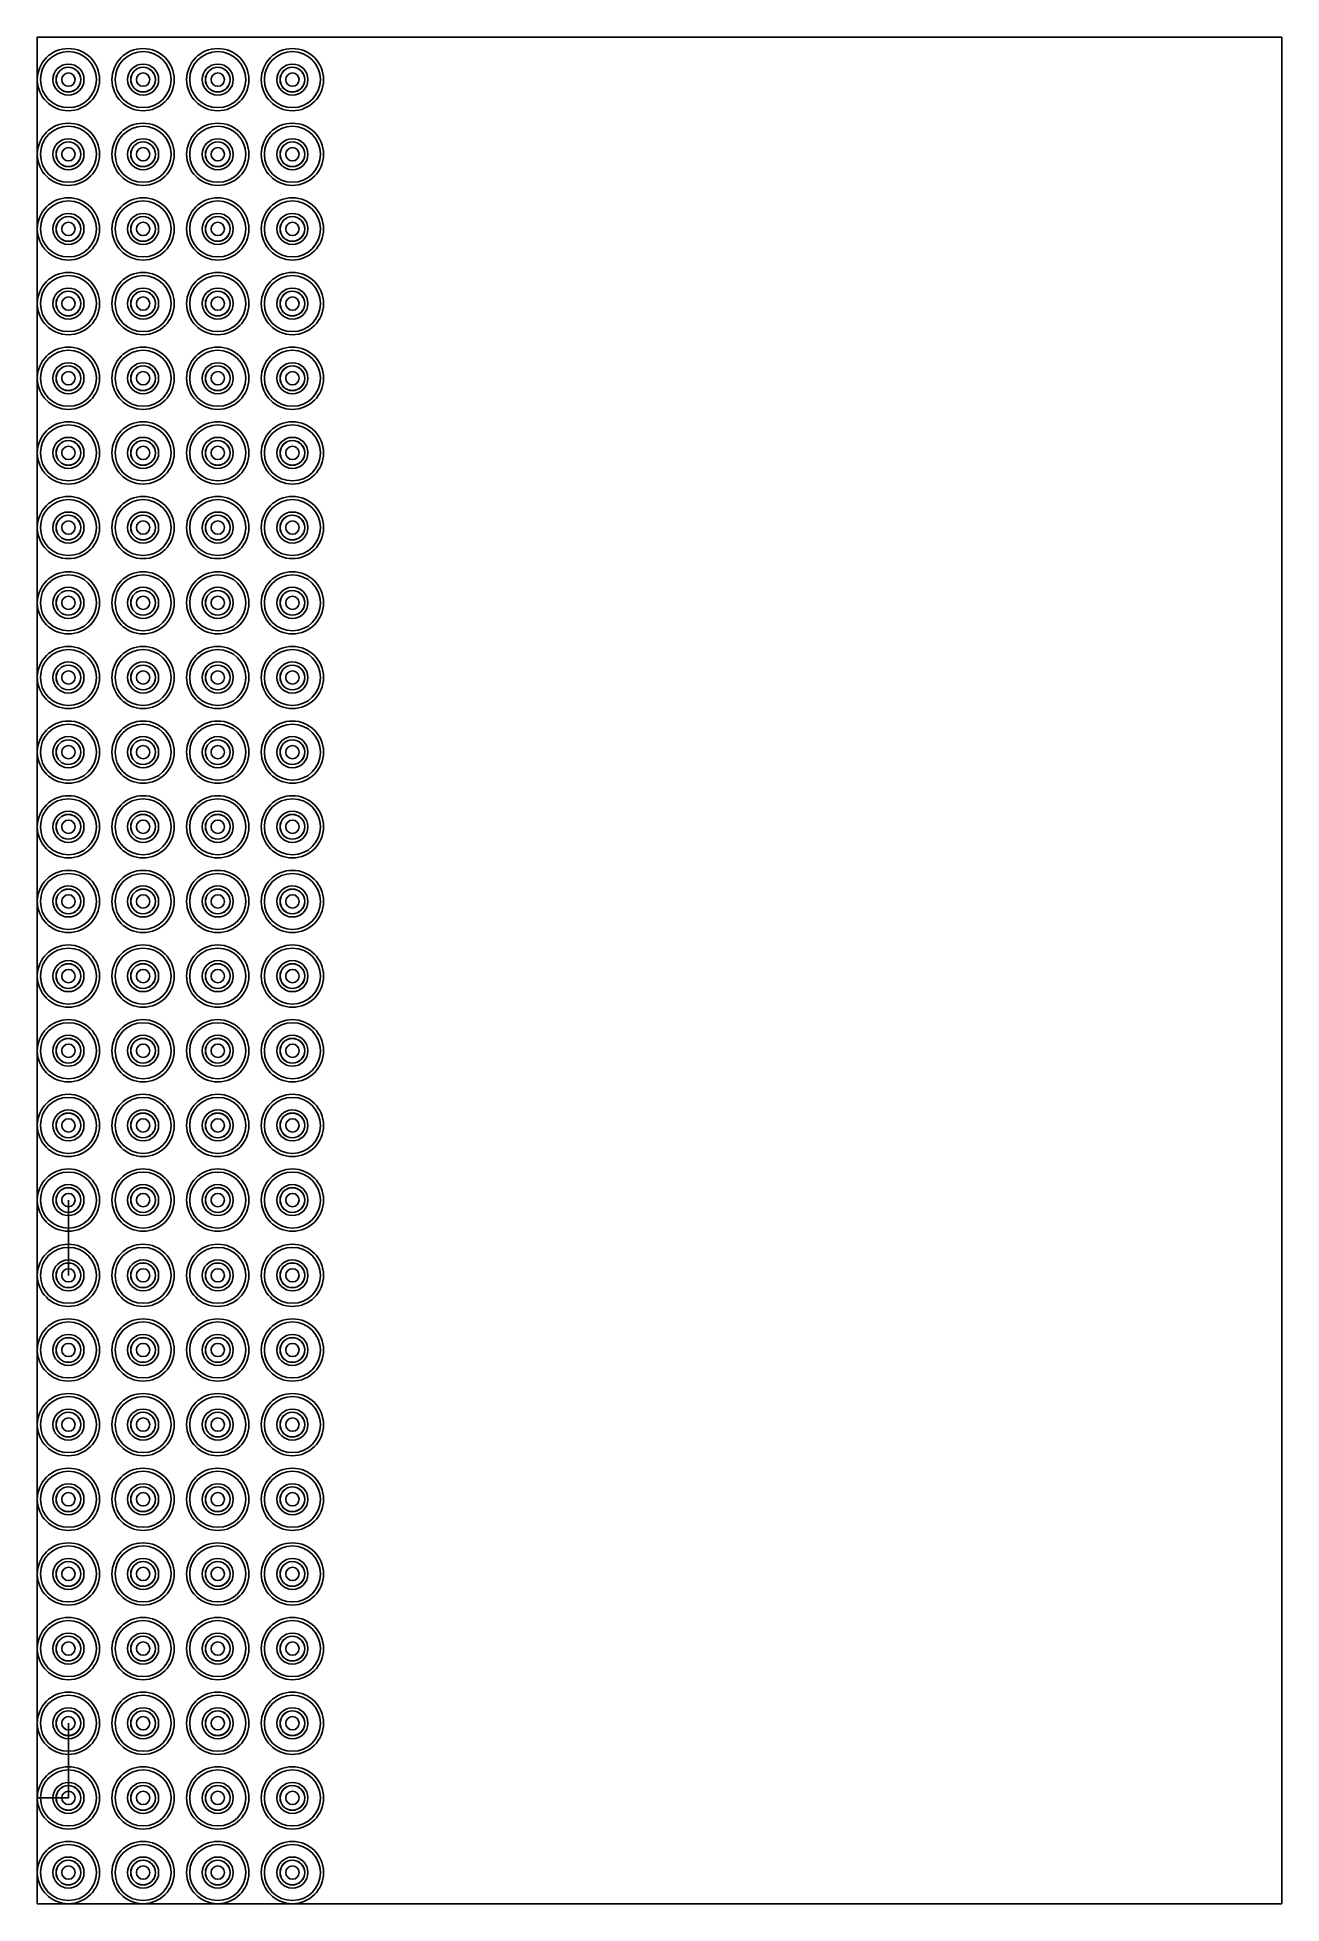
# Model space of a CAD drawing. Header units: inches. Extents: x 0 to 200, y 0 to 300.
import ezdxf

# ---------------------------------------------------------------- set-up
doc = ezdxf.new("R2010")
doc.units = ezdxf.units.IN
doc.header["$MEASUREMENT"] = 0
for name, color, linetype in [('スペーサー部', 4, 'Continuous'), ('外形', 3, 'Continuous'), ('溝1', 6, 'Continuous'), ('溝2', 2, 'Continuous'), ('穴1', 1, 'Continuous'), ('穴2', 7, 'Continuous')]:
    doc.layers.add(name, color=color, linetype=linetype)

msp = doc.modelspace()

# ---------------------------------------------------------------- linework, layer by layer
at = {"layer": 'スペーサー部'}
msp.add_line((5, 101), (5, 113.1), dxfattribs=at)
msp.add_lwpolyline([(0, 0), (200, 0), (200, 300), (0, 300)], close=True, dxfattribs=at)
msp.add_lwpolyline([(5, 29), (5, 17), (0, 17)], dxfattribs=at)
for centre in [(5, 293.2), (17, 293.2), (29, 293.2), (41, 293.2), (5, 281.2), (17, 281.2), (29, 281.2), (41, 281.2), (5, 269.2), (17, 269.2), (29, 269.2), (41, 269.2), (5, 257.2), (17, 257.2), (29, 257.2), (41, 257.2), (5, 245.2), (17, 245.2), (29, 245.2), (41, 245.2), (5, 233.2), (17, 233.2), (29, 233.2), (41, 233.2), (5, 221.2), (17, 221.2), (29, 221.2), (41, 221.2), (5, 209.1), (17, 209.1), (29, 209.1), (41, 209.1), (5, 197.1), (17, 197.1), (29, 197.1), (41, 197.1), (5, 185.1), (17, 185.1), (29, 185.1), (41, 185.1), (5, 173.1), (17, 173.1), (29, 173.1), (41, 173.1), (5, 161.1), (17, 161.1), (29, 161.1), (41, 161.1), (5, 149.1), (17, 149.1), (29, 149.1), (41, 149.1), (5, 137.1), (17, 137.1), (29, 137.1), (41, 137.1), (5, 125.1), (17, 125.1), (29, 125.1), (41, 125.1), (5, 113.1), (17, 113.1), (29, 113.1), (41, 113.1), (5, 101), (17, 101), (29, 101), (41, 101), (5, 89), (17, 89), (29, 89), (41, 89), (5, 77), (17, 77), (29, 77), (41, 77), (5, 65), (17, 65), (29, 65), (41, 65), (5, 53), (17, 53), (29, 53), (41, 53), (5, 41), (17, 41), (29, 41), (41, 41), (5, 29), (17, 29), (29, 29), (41, 29), (5, 17), (17, 17), (29, 17), (41, 17), (5, 5), (17, 5), (29, 5), (41, 5)]:
    msp.add_circle(centre, 1.99, dxfattribs=at)
at = {"layer": '外形'}
for centre in [(5, 293.2), (17, 293.2), (29, 293.2), (41, 293.2), (5, 281.2), (17, 281.2), (29, 281.2), (41, 281.2), (5, 269.2), (17, 269.2), (29, 269.2), (41, 269.2), (5, 257.2), (17, 257.2), (29, 257.2), (41, 257.2), (5, 245.2), (17, 245.2), (29, 245.2), (41, 245.2), (5, 233.2), (17, 233.2), (29, 233.2), (41, 233.2), (5, 221.2), (17, 221.2), (29, 221.2), (41, 221.2), (5, 209.1), (17, 209.1), (29, 209.1), (41, 209.1), (5, 197.1), (17, 197.1), (29, 197.1), (41, 197.1), (5, 185.1), (17, 185.1), (29, 185.1), (41, 185.1), (5, 173.1), (17, 173.1), (29, 173.1), (41, 173.1), (5, 161.1), (17, 161.1), (29, 161.1), (41, 161.1), (5, 149.1), (17, 149.1), (29, 149.1), (41, 149.1), (5, 137.1), (17, 137.1), (29, 137.1), (41, 137.1), (5, 125.1), (17, 125.1), (29, 125.1), (41, 125.1), (5, 113.1), (17, 113.1), (29, 113.1), (41, 113.1), (5, 101), (17, 101), (29, 101), (41, 101), (5, 89), (17, 89), (29, 89), (41, 89), (5, 77), (17, 77), (29, 77), (41, 77), (5, 65), (17, 65), (29, 65), (41, 65), (5, 53), (17, 53), (29, 53), (41, 53), (5, 41), (17, 41), (29, 41), (41, 41), (5, 29), (17, 29), (29, 29), (41, 29), (5, 17), (17, 17), (29, 17), (41, 17), (5, 5), (17, 5), (29, 5), (41, 5)]:
    msp.add_circle(centre, 5, dxfattribs=at)
at = {"layer": '溝1'}
for centre in [(5, 293.2), (17, 293.2), (29, 293.2), (41, 293.2), (5, 281.2), (17, 281.2), (29, 281.2), (41, 281.2), (5, 269.2), (17, 269.2), (29, 269.2), (41, 269.2), (5, 257.2), (17, 257.2), (29, 257.2), (41, 257.2), (5, 245.2), (17, 245.2), (29, 245.2), (41, 245.2), (5, 233.2), (17, 233.2), (29, 233.2), (41, 233.2), (5, 221.2), (17, 221.2), (29, 221.2), (41, 221.2), (5, 209.1), (17, 209.1), (29, 209.1), (41, 209.1), (5, 197.1), (17, 197.1), (29, 197.1), (41, 197.1), (5, 185.1), (17, 185.1), (29, 185.1), (41, 185.1), (5, 173.1), (17, 173.1), (29, 173.1), (41, 173.1), (5, 161.1), (17, 161.1), (29, 161.1), (41, 161.1), (5, 149.1), (17, 149.1), (29, 149.1), (41, 149.1), (5, 137.1), (17, 137.1), (29, 137.1), (41, 137.1), (5, 125.1), (17, 125.1), (29, 125.1), (41, 125.1), (5, 113.1), (17, 113.1), (29, 113.1), (41, 113.1), (5, 101), (17, 101), (29, 101), (41, 101), (5, 89), (17, 89), (29, 89), (41, 89), (5, 77), (17, 77), (29, 77), (41, 77), (5, 65), (17, 65), (29, 65), (41, 65), (5, 53), (17, 53), (29, 53), (41, 53), (5, 41), (17, 41), (29, 41), (41, 41), (5, 29), (17, 29), (29, 29), (41, 29), (5, 17), (17, 17), (29, 17), (41, 17), (5, 5), (17, 5), (29, 5), (41, 5)]:
    msp.add_circle(centre, 2.5, dxfattribs=at)
at = {"layer": '溝2'}
for centre in [(5, 293.2), (17, 293.2), (29, 293.2), (41, 293.2), (5, 281.2), (17, 281.2), (29, 281.2), (41, 281.2), (5, 269.2), (17, 269.2), (29, 269.2), (41, 269.2), (5, 257.2), (17, 257.2), (29, 257.2), (41, 257.2), (5, 245.2), (17, 245.2), (29, 245.2), (41, 245.2), (5, 233.2), (17, 233.2), (29, 233.2), (41, 233.2), (5, 221.2), (17, 221.2), (29, 221.2), (41, 221.2), (5, 209.1), (17, 209.1), (29, 209.1), (41, 209.1), (5, 197.1), (17, 197.1), (29, 197.1), (41, 197.1), (5, 185.1), (17, 185.1), (29, 185.1), (41, 185.1), (5, 173.1), (17, 173.1), (29, 173.1), (41, 173.1), (5, 161.1), (17, 161.1), (29, 161.1), (41, 161.1), (5, 149.1), (17, 149.1), (29, 149.1), (41, 149.1), (5, 137.1), (17, 137.1), (29, 137.1), (41, 137.1), (5, 125.1), (17, 125.1), (29, 125.1), (41, 125.1), (5, 113.1), (17, 113.1), (29, 113.1), (41, 113.1), (5, 101), (17, 101), (29, 101), (41, 101), (5, 89), (17, 89), (29, 89), (41, 89), (5, 77), (17, 77), (29, 77), (41, 77), (5, 65), (17, 65), (29, 65), (41, 65), (5, 53), (17, 53), (29, 53), (41, 53), (5, 41), (17, 41), (29, 41), (41, 41), (5, 29), (17, 29), (29, 29), (41, 29), (5, 17), (17, 17), (29, 17), (41, 17), (5, 5), (17, 5), (29, 5), (41, 5)]:
    msp.add_circle(centre, 4.5, dxfattribs=at)
at = {"layer": '穴1'}
for centre in [(5, 293.2), (17, 293.2), (29, 293.2), (41, 293.2), (5, 281.2), (17, 281.2), (29, 281.2), (41, 281.2), (5, 269.2), (17, 269.2), (29, 269.2), (41, 269.2), (5, 257.2), (17, 257.2), (29, 257.2), (41, 257.2), (5, 245.2), (17, 245.2), (29, 245.2), (41, 245.2), (5, 233.2), (17, 233.2), (29, 233.2), (41, 233.2), (5, 221.2), (17, 221.2), (29, 221.2), (41, 221.2), (5, 209.1), (17, 209.1), (29, 209.1), (41, 209.1), (5, 197.1), (17, 197.1), (29, 197.1), (41, 197.1), (5, 185.1), (17, 185.1), (29, 185.1), (41, 185.1), (5, 173.1), (17, 173.1), (29, 173.1), (41, 173.1), (5, 161.1), (17, 161.1), (29, 161.1), (41, 161.1), (5, 149.1), (17, 149.1), (29, 149.1), (41, 149.1), (5, 137.1), (17, 137.1), (29, 137.1), (41, 137.1), (5, 125.1), (17, 125.1), (29, 125.1), (41, 125.1), (5, 113.1), (17, 113.1), (29, 113.1), (41, 113.1), (5, 101), (17, 101), (29, 101), (41, 101), (5, 89), (17, 89), (29, 89), (41, 89), (5, 77), (17, 77), (29, 77), (41, 77), (5, 65), (17, 65), (29, 65), (41, 65), (5, 53), (17, 53), (29, 53), (41, 53), (5, 41), (17, 41), (29, 41), (41, 41), (5, 29), (17, 29), (29, 29), (41, 29), (5, 17), (17, 17), (29, 17), (41, 17), (5, 5), (17, 5), (29, 5), (41, 5)]:
    msp.add_circle(centre, 1.07, dxfattribs=at)
at = {"layer": '穴2'}
for centre in [(5, 293.2), (17, 293.2), (29, 293.2), (41, 293.2), (5, 281.2), (17, 281.2), (29, 281.2), (41, 281.2), (5, 269.2), (17, 269.2), (29, 269.2), (41, 269.2), (5, 257.2), (17, 257.2), (29, 257.2), (41, 257.2), (5, 245.2), (17, 245.2), (29, 245.2), (41, 245.2), (5, 233.2), (17, 233.2), (29, 233.2), (41, 233.2), (5, 221.2), (17, 221.2), (29, 221.2), (41, 221.2), (5, 209.1), (17, 209.1), (29, 209.1), (41, 209.1), (5, 197.1), (17, 197.1), (29, 197.1), (41, 197.1), (5, 185.1), (17, 185.1), (29, 185.1), (41, 185.1), (5, 173.1), (17, 173.1), (29, 173.1), (41, 173.1), (5, 161.1), (17, 161.1), (29, 161.1), (41, 161.1), (5, 149.1), (17, 149.1), (29, 149.1), (41, 149.1), (5, 137.1), (17, 137.1), (29, 137.1), (41, 137.1), (5, 125.1), (17, 125.1), (29, 125.1), (41, 125.1), (5, 113.1), (17, 113.1), (29, 113.1), (41, 113.1), (5, 101), (17, 101), (29, 101), (41, 101), (5, 89), (17, 89), (29, 89), (41, 89), (5, 77), (17, 77), (29, 77), (41, 77), (5, 65), (17, 65), (29, 65), (41, 65), (5, 53), (17, 53), (29, 53), (41, 53), (5, 41), (17, 41), (29, 41), (41, 41), (5, 29), (17, 29), (29, 29), (41, 29), (5, 17), (17, 17), (29, 17), (41, 17), (5, 5), (17, 5), (29, 5), (41, 5)]:
    msp.add_circle(centre, 1.98, dxfattribs=at)

doc.saveas('drawing.dxf')
